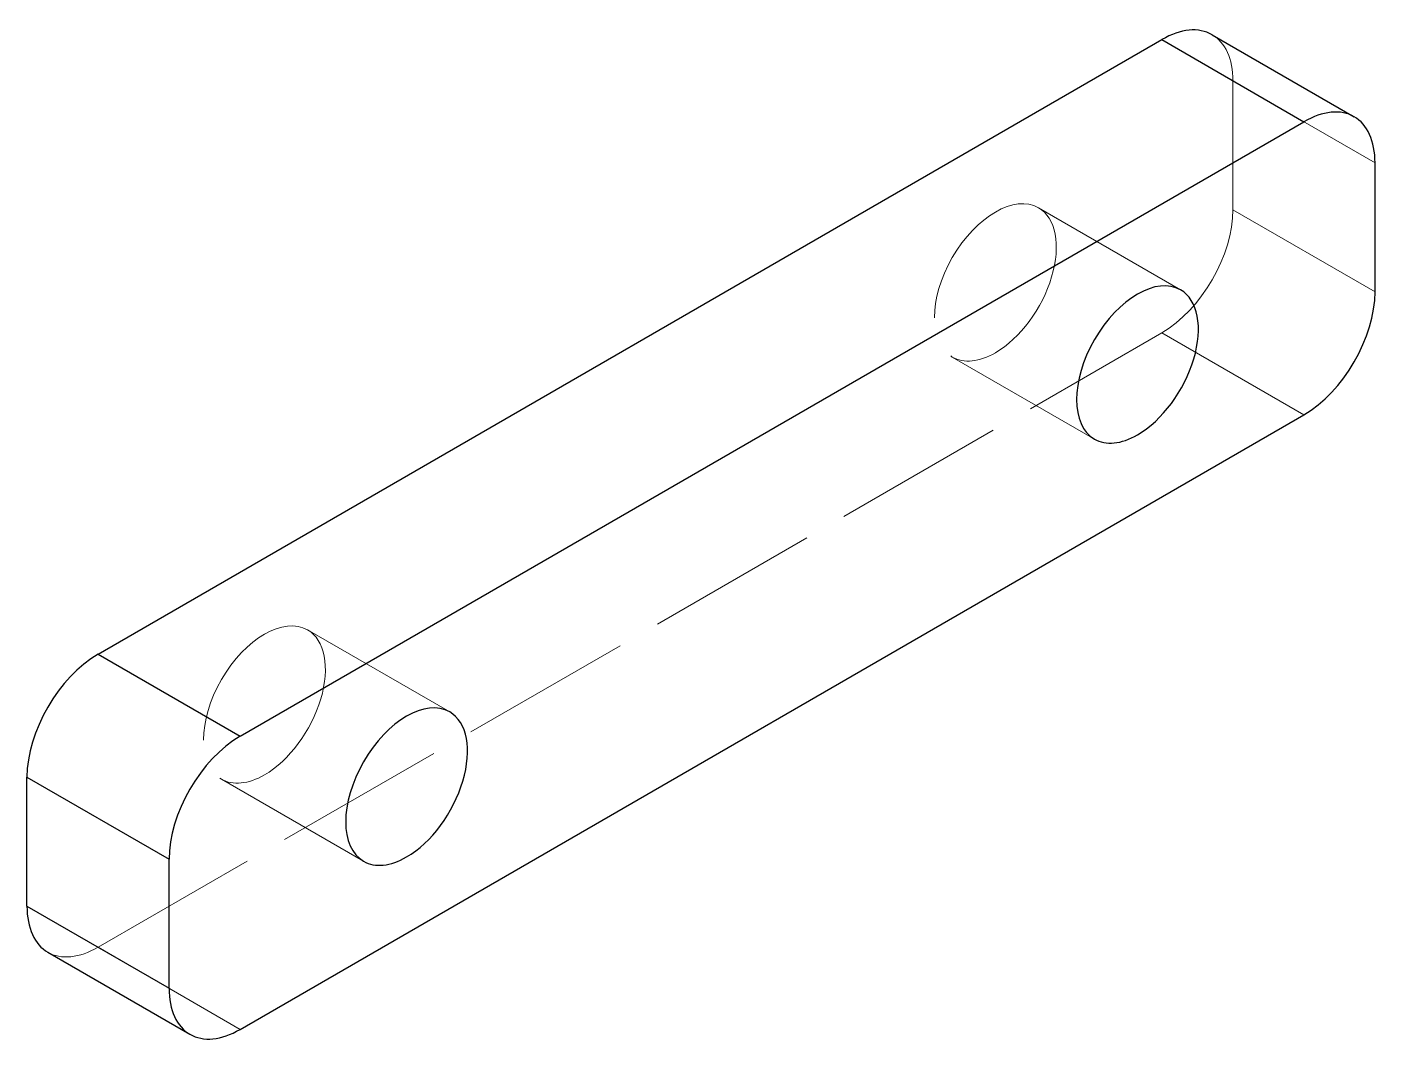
# Model space of a CAD drawing. Header units: millimetres. Extents: x -47 to 47, y -35.3 to 35.3.
import ezdxf

# ---------------------------------------------------------------- set-up
doc = ezdxf.new("R2010")
doc.units = ezdxf.units.MM
doc.linetypes.add('ACAD_ISO02W100', pattern=[15, 12, -3])
doc.layers.add('HIDDEN', color=7, linetype='ACAD_ISO02W100', lineweight=13)
doc.layers.add('VISIBLE', color=7, linetype='Continuous', lineweight=25)

msp = doc.modelspace()

# ---------------------------------------------------------------- linework, layer by layer
at = {"layer": 'HIDDEN'}
for p, q in [((37.052, 22.617), (37.052, 31.598)), ((37.052, 31.598), (46.952, 25.883)), ((23.506, 22.751), (33.406, 17.035)), ((37.052, 22.617), (46.952, 16.901)), ((-42.002, -28.741), (32.103, 14.044)), ((32.103, 14.044), (42.002, 8.328)), ((17.506, 12.359), (27.406, 6.643)), ((-27.406, -6.643), (-17.506, -12.359)), ((-33.406, -17.035), (-23.506, -22.751)), ((-42.002, -28.741), (-32.103, -34.456))]:
    msp.add_line(p, q, dxfattribs=at)
for centre, major_axis, start_param, end_param in [((32.103, 28.741), (-3.5, -6.062), 2.356194, 3.141593), ((20.506, 17.555), (-3, -5.196), 3.141593, 6.283185), ((20.506, 17.555), (-3, -5.196), 0.785398, 3.141593), ((32.103, 19.759), (3.5, 6.062), -2.356194, -0.785398), ((20.506, 17.555), (-3, -5.196), 0, 0.785398), ((-30.406, -11.839), (-3, -5.196), 3.141593, 6.283185), ((-30.406, -11.839), (-3, -5.196), 0.785398, 3.141593), ((-30.406, -11.839), (-3, -5.196), 0, 0.785398), ((-42.002, -23.025), (-3.5, -6.062), 0, 0.785398)]:
    msp.add_ellipse(centre, major_axis=major_axis, ratio=0.57735, start_param=start_param, end_param=end_param, dxfattribs=at)
at = {"layer": 'VISIBLE'}
for p, q in [((35.603, 34.803), (45.502, 29.087)), ((-42.002, -8.328), (32.103, 34.456)), ((32.103, 34.456), (42.002, 28.741)), ((-32.103, -14.044), (42.002, 28.741)), ((46.952, 16.901), (46.952, 25.883)), ((-32.103, -34.456), (42.002, 8.328)), ((-42.002, -8.328), (-32.103, -14.044)), ((-46.952, -25.883), (-46.952, -16.901)), ((-46.952, -16.901), (-37.052, -22.617)), ((-37.052, -31.598), (-37.052, -22.617)), ((-46.952, -25.883), (-37.052, -31.598)), ((-45.502, -29.087), (-35.603, -34.803))]:
    msp.add_line(p, q, dxfattribs=at)
for centre, major_axis, start_param, end_param in [((32.103, 28.741), (-3.5, -6.062), 3.141593, 3.926991), ((42.002, 23.025), (-3.5, -6.062), 3.141593, 3.926991), ((42.002, 23.025), (-3.5, -6.062), 2.356194, 3.141593), ((30.406, 11.839), (-3, -5.196), 3.141593, 6.283185), ((30.406, 11.839), (-3, -5.196), 0.785398, 3.141593), ((42.002, 14.044), (3.5, 6.062), -2.356194, -0.785398), ((30.406, 11.839), (-3, -5.196), 0, 0.785398), ((-42.002, -14.044), (3.5, 6.062), -5.497787, -3.926991), ((-20.506, -17.555), (-3, -5.196), 3.141593, 6.283185), ((-20.506, -17.555), (-3, -5.196), 0.785398, 3.141593), ((-32.103, -19.759), (3.5, 6.062), -5.497787, -3.926991), ((-20.506, -17.555), (-3, -5.196), 0, 0.785398), ((-42.002, -23.025), (-3.5, -6.062), 5.497787, 6.283185), ((-32.103, -28.741), (-3.5, -6.062), 5.497787, 6.283185), ((-32.103, -28.741), (-3.5, -6.062), 0, 0.785398)]:
    msp.add_ellipse(centre, major_axis=major_axis, ratio=0.57735, start_param=start_param, end_param=end_param, dxfattribs=at)

doc.saveas('drawing.dxf')
